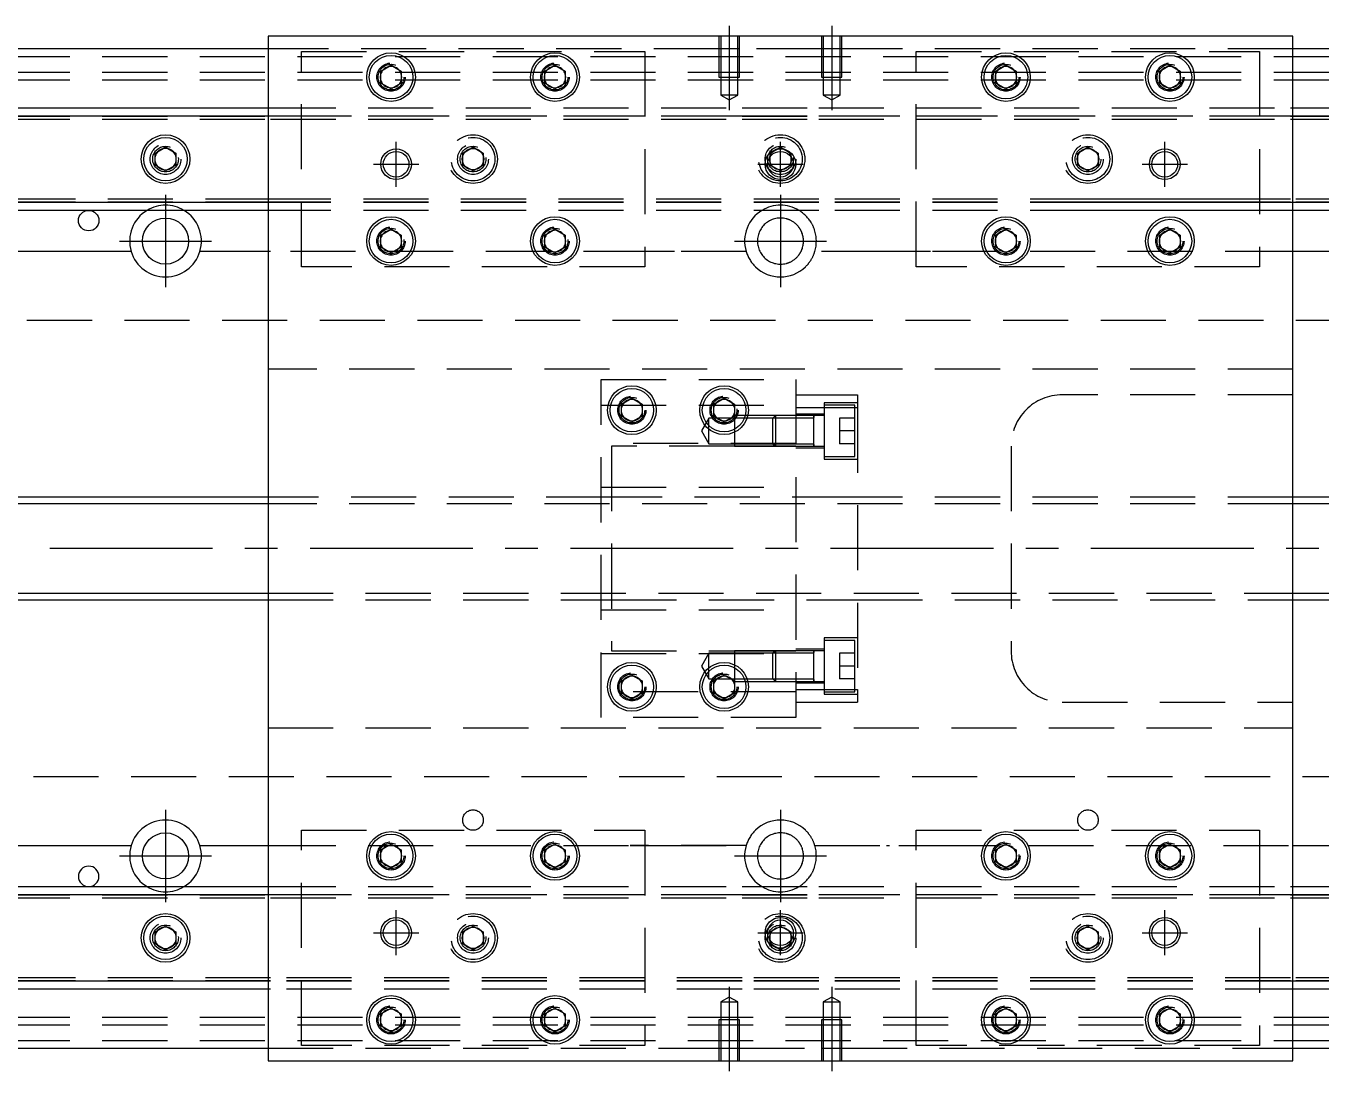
# Model space of a CAD drawing. Extents: x -20 to 992, y -268 to 102.
# Drawn here: x 232.7 to 485.5, y -102 to 102 of the extents above; entities that cross this region are included whole.
import ezdxf

# ---------------------------------------------------------------- set-up
doc = ezdxf.new("R2010")
doc.units = 0
doc.linetypes.add('CENTER', pattern=[50.8, 31.75, -6.35, 6.35, -6.35])
doc.linetypes.add('DASHED', pattern=[19.05, 12.7, -6.35])
doc.layers.get('0').update_dxf_attribs({"linetype": 'CONTINUOUS'})
doc.layers.add('CENTER', color=1, linetype='CENTER')

msp = doc.modelspace()

# ---------------------------------------------------------------- linework, layer by layer
at = {"color": 7, "linetype": 'CONTINUOUS'}
for p, q in [((480, 100), (280, 100)), ((280, 100), (280, -100)), ((480, -100), (480, 100)), ((280, 97.5), (0, 97.5)), ((760, 97.5), (480, 97.5)), ((302, 93.1547), (304, 94.309402)), ((304, 94.309402), (306, 93.1547)), ((334, 93.1547), (336, 94.309402)), ((336, 94.309402), (338, 93.1547)), ((422, 93.1547), (424, 94.309402)), ((424, 94.309402), (426, 93.1547)), ((454, 93.1547), (456, 94.309402)), ((456, 94.309402), (458, 93.1547)), ((302, 90.8453), (302, 93.1547)), ((306, 93.1547), (306, 90.8453)), ((334, 90.8453), (334, 93.1547)), ((338, 93.1547), (338, 90.8453)), ((422, 90.8453), (422, 93.1547)), ((426, 93.1547), (426, 90.8453)), ((454, 90.8453), (454, 93.1547)), ((458, 93.1547), (458, 90.8453)), ((304, 89.690598), (302, 90.8453)), ((306, 90.8453), (304, 89.690598)), ((336, 89.690598), (334, 90.8453)), ((338, 90.8453), (336, 89.690598)), ((424, 89.690598), (422, 90.8453)), ((426, 90.8453), (424, 89.690598)), ((456, 89.690598), (454, 90.8453)), ((458, 90.8453), (456, 89.690598)), ((0, 86), (280, 86)), ((480, 86), (760, 86)), ((0, 84.460392), (280, 84.460392)), ((480, 84.460392), (760, 84.460392)), ((258, 77.1547), (260, 78.309402)), ((258, 74.8453), (258, 77.1547)), ((260, 78.309402), (262, 77.1547)), ((262, 77.1547), (262, 74.8453)), ((260, 73.690598), (258, 74.8453)), ((262, 74.8453), (260, 73.690598)), ((280, 67.539608), (0, 67.539608)), ((280, 66), (0, 66)), ((760, 67.539608), (480, 67.539608)), ((760, 66), (480, 66)), ((302, 61.1547), (304, 62.309402)), ((302, 58.8453), (302, 61.1547)), ((304, 62.309402), (306, 61.1547)), ((306, 61.1547), (306, 58.8453)), ((334, 61.1547), (336, 62.309402)), ((334, 58.8453), (334, 61.1547)), ((336, 62.309402), (338, 61.1547)), ((338, 61.1547), (338, 58.8453)), ((422, 61.1547), (424, 62.309402)), ((422, 58.8453), (422, 61.1547)), ((424, 62.309402), (426, 61.1547)), ((426, 61.1547), (426, 58.8453)), ((454, 61.1547), (456, 62.309402)), ((454, 58.8453), (454, 61.1547)), ((456, 62.309402), (458, 61.1547)), ((458, 61.1547), (458, 58.8453)), ((304, 57.690598), (302, 58.8453)), ((306, 58.8453), (304, 57.690598)), ((336, 57.690598), (334, 58.8453)), ((338, 58.8453), (336, 57.690598)), ((424, 57.690598), (422, 58.8453)), ((426, 58.8453), (424, 57.690598)), ((456, 57.690598), (454, 58.8453)), ((458, 58.8453), (456, 57.690598)), ((253.291796, 58), (146.708204, 58)), ((280, 58), (266.708204, 58)), ((493.291796, 58), (480, 58)), ((349, 28.1547), (351, 29.309402)), ((349, 25.8453), (349, 28.1547)), ((351, 29.309402), (353, 28.1547)), ((353, 28.1547), (353, 25.8453)), ((367, 28.1547), (369, 29.309402)), ((367, 25.8453), (367, 28.1547)), ((369, 29.309402), (371, 28.1547)), ((371, 28.1547), (371, 25.8453)), ((351, 24.690598), (349, 25.8453)), ((353, 25.8453), (351, 24.690598)), ((369, 24.690598), (367, 25.8453)), ((371, 25.8453), (369, 24.690598)), ((386.5, 25.449674), (386.5, 25.949678)), ((386.5, 19.949668), (386.5, 20.449674)), ((280, 10), (28, 10)), ((703, 10), (480, 10)), ((28, -10), (280, -10)), ((480, -10), (703, -10)), ((349, -25.8453), (351, -24.690598)), ((351, -24.690598), (353, -25.8453)), ((367, -25.8453), (369, -24.690598)), ((369, -24.690598), (371, -25.8453)), ((349, -28.1547), (349, -25.8453)), ((353, -25.8453), (353, -28.1547)), ((367, -28.1547), (367, -25.8453)), ((371, -25.8453), (371, -28.1547)), ((386.5, -25.949678), (386.5, -25.94865)), ((351, -29.309402), (349, -28.1547)), ((353, -28.1547), (351, -29.309402)), ((369, -29.309402), (367, -28.1547)), ((371, -28.1547), (369, -29.309402)), ((146.708204, -58), (253.291796, -58)), ((266.708204, -58), (280, -58)), ((302, -58.8453), (304, -57.690598)), ((304, -57.690598), (306, -58.8453)), ((334, -58.8453), (336, -57.690598)), ((336, -57.690598), (338, -58.8453)), ((422, -58.8453), (424, -57.690598)), ((424, -57.690598), (426, -58.8453)), ((454, -58.8453), (456, -57.690598)), ((456, -57.690598), (458, -58.8453)), ((480, -58), (493.291796, -58)), ((302, -61.1547), (302, -58.8453)), ((306, -58.8453), (306, -61.1547)), ((334, -61.1547), (334, -58.8453)), ((338, -58.8453), (338, -61.1547)), ((422, -61.1547), (422, -58.8453)), ((426, -58.8453), (426, -61.1547)), ((454, -61.1547), (454, -58.8453)), ((458, -58.8453), (458, -61.1547)), ((304, -62.309402), (302, -61.1547)), ((306, -61.1547), (304, -62.309402)), ((336, -62.309402), (334, -61.1547)), ((338, -61.1547), (336, -62.309402)), ((424, -62.309402), (422, -61.1547)), ((426, -61.1547), (424, -62.309402)), ((456, -62.309402), (454, -61.1547)), ((458, -61.1547), (456, -62.309402)), ((0, -66), (280, -66)), ((0, -67.539608), (280, -67.539608)), ((480, -66), (760, -66)), ((480, -67.539608), (760, -67.539608)), ((258, -74.8453), (260, -73.690598)), ((258, -77.1547), (258, -74.8453)), ((260, -73.690598), (262, -74.8453)), ((262, -74.8453), (262, -77.1547)), ((260, -78.309402), (258, -77.1547)), ((262, -77.1547), (260, -78.309402)), ((280, -84.460392), (0, -84.460392)), ((760, -84.460392), (480, -84.460392)), ((280, -86), (0, -86)), ((760, -86), (480, -86)), ((302, -90.8453), (304, -89.690598)), ((302, -93.1547), (302, -90.8453)), ((304, -89.690598), (306, -90.8453)), ((306, -90.8453), (306, -93.1547)), ((334, -90.8453), (336, -89.690598)), ((334, -93.1547), (334, -90.8453)), ((336, -89.690598), (338, -90.8453)), ((338, -90.8453), (338, -93.1547)), ((422, -90.8453), (424, -89.690598)), ((422, -93.1547), (422, -90.8453)), ((424, -89.690598), (426, -90.8453)), ((426, -90.8453), (426, -93.1547)), ((454, -90.8453), (456, -89.690598)), ((454, -93.1547), (454, -90.8453)), ((456, -89.690598), (458, -90.8453)), ((458, -90.8453), (458, -93.1547)), ((304, -94.309402), (302, -93.1547)), ((306, -93.1547), (304, -94.309402)), ((336, -94.309402), (334, -93.1547)), ((338, -93.1547), (336, -94.309402)), ((424, -94.309402), (422, -93.1547)), ((426, -93.1547), (424, -94.309402)), ((456, -94.309402), (454, -93.1547)), ((458, -93.1547), (456, -94.309402)), ((0, -97.5), (280, -97.5)), ((480, -97.5), (760, -97.5)), ((280, -100), (480, -100))]:
    msp.add_line(p, q, dxfattribs=at)
at = {"color": 3, "linetype": 'DASHED'}
for p, q in [((368.000006, 100), (368.000006, 92)), ((368.35, 100), (368.35, 92)), ((371.65, 92), (371.65, 100)), ((371.999994, 92), (371.999994, 100)), ((388.000006, 100), (388.000006, 92)), ((388.35, 100), (388.35, 92)), ((391.65, 92), (391.65, 100)), ((391.999994, 92), (391.999994, 100)), ((368.000006, 97.5), (280, 97.5)), ((286.5, 55), (286.5, 97)), ((286.5, 97), (353.5, 97)), ((353.5, 97), (353.5, 55)), ((371.999994, 97.5), (368.000006, 97.5)), ((388.000006, 97.5), (371.999994, 97.5)), ((391.999994, 97.5), (388.000006, 97.5)), ((480, 97.5), (391.999994, 97.5)), ((406.5, 97), (473.5, 97)), ((406.5, 55), (406.5, 97)), ((473.5, 97), (473.5, 55)), ((0, 96), (760, 96)), ((0, 93), (760, 93)), ((0, 91.5), (760, 91.5)), ((368.000006, 92), (371.999994, 92)), ((368.35, 92), (368.35, 88.5)), ((371.65, 88.5), (371.65, 92)), ((388.000006, 92), (391.999994, 92)), ((388.35, 92), (388.35, 88.5)), ((391.65, 88.5), (391.65, 92)), ((421.5, 92), (421.518502, 92.303588)), ((453.5, 92), (453.512884, 92.253488)), ((371.65, 88.5), (368.35, 88.5)), ((368.35, 88.5), (370, 87.547372)), ((370, 87.547372), (371.65, 88.5)), ((391.65, 88.5), (388.35, 88.5)), ((388.35, 88.5), (390, 87.547372)), ((390, 87.547372), (391.65, 88.5)), ((280, 86), (280.5, 86)), ((280.5, 86), (372.5, 86)), ((372.5, 86), (387.5, 86)), ((387.5, 86), (479.5, 86)), ((479.5, 86), (480, 86)), ((0, 84.403994), (280.5, 84.403994)), ((0, 83.8), (280.5, 83.8)), ((280, 84.460392), (280.5, 84.460392)), ((280.5, 84.460392), (372.5, 84.460392)), ((372.5, 84.403994), (280.5, 84.403994)), ((280.5, 83.8), (372.5, 83.8)), ((372.5, 84.460392), (387.5, 84.460392)), ((372.5, 84.403994), (387.5, 84.403994)), ((372.5, 83.8), (387.5, 83.8)), ((387.5, 84.460392), (479.5, 84.460392)), ((479.5, 84.403994), (387.5, 84.403994)), ((387.5, 83.8), (479.5, 83.8)), ((479.5, 84.460392), (480, 84.460392)), ((479.5, 84.403994), (760, 84.403994)), ((479.5, 83.8), (760, 83.8)), ((262.483582, 76.286038), (262.5, 76)), ((318, 77.1547), (320, 78.309402)), ((318, 74.8453), (318, 77.1547)), ((320, 78.309402), (322, 77.1547)), ((322, 77.1547), (322, 74.8453)), ((322.483582, 76.286038), (322.5, 76)), ((378, 77.1547), (380, 78.309402)), ((378, 74.8453), (378, 77.1547)), ((380, 78.309402), (382, 77.1547)), ((382, 77.1547), (382, 74.8453)), ((382.483582, 76.286038), (382.5, 76)), ((437.5, 76), (437.534018, 76.411016)), ((438, 77.1547), (440, 78.309402)), ((438, 74.8453), (438, 77.1547)), ((440, 78.309402), (442, 77.1547)), ((442, 77.1547), (442, 74.8453)), ((320, 73.690598), (318, 74.8453)), ((322, 74.8453), (320, 73.690598)), ((380, 73.690598), (378, 74.8453)), ((382, 74.8453), (380, 73.690598)), ((440, 73.690598), (438, 74.8453)), ((442, 74.8453), (440, 73.690598)), ((280.5, 68.2), (0, 68.2)), ((280.5, 67.596006), (0, 67.596006)), ((280.5, 67.539608), (280, 67.539608)), ((280.5, 66), (280, 66)), ((287.5, 68.2), (280.5, 68.2)), ((287.5, 67.596006), (280.5, 67.596006)), ((287.5, 67.539608), (280.5, 67.539608)), ((287.5, 66), (280.5, 66)), ((387.5, 68.2), (287.5, 68.2)), ((387.5, 67.596006), (287.5, 67.596006)), ((387.5, 67.539608), (287.5, 67.539608)), ((387.5, 66), (287.5, 66)), ((479.5, 68.2), (387.5, 68.2)), ((479.5, 67.596006), (387.5, 67.596006)), ((479.5, 67.539608), (387.5, 67.539608)), ((479.5, 66), (387.5, 66)), ((472.5, 68.2), (432.5, 68.2)), ((472.5, 67.596006), (432.5, 67.596006)), ((472.5, 67.539608), (432.5, 67.539608)), ((472.5, 66), (432.5, 66)), ((760, 68.2), (479.5, 68.2)), ((760, 67.596006), (479.5, 67.596006)), ((480, 67.539608), (479.5, 67.539608)), ((480, 66), (479.5, 66)), ((306.483582, 60.286038), (306.5, 60)), ((338.483582, 60.286038), (338.5, 60)), ((421.5, 60), (421.518502, 60.303588)), ((453.5, 60), (453.512884, 60.253488)), ((280.5, 58), (280, 58)), ((373.291796, 58), (280.5, 58)), ((335.464102, 58), (335.359688, 58)), ((336.640312, 58), (336.535898, 58)), ((351.25, 58), (350.691578, 58)), ((353.112542, 58), (351.25, 58)), ((353.5, 58), (353.112542, 58)), ((354.359688, 58), (353.5, 58)), ((355.535898, 58), (354.464102, 58)), ((356.5, 58), (355.640312, 58)), ((356.887458, 58), (356.5, 58)), ((358.75, 58), (356.887458, 58)), ((359.308422, 58), (358.75, 58)), ((373.291796, 58), (359.308422, 58)), ((400.691578, 58), (386.708204, 58)), ((401.25, 58), (400.691578, 58)), ((403.112542, 58), (401.25, 58)), ((403.5, 58), (403.112542, 58)), ((404.359688, 58), (403.5, 58)), ((404.464102, 58), (404.359688, 58)), ((405.535898, 58), (404.464102, 58)), ((405.640312, 58), (405.535898, 58)), ((406.5, 58), (405.640312, 58)), ((406.887458, 58), (406.5, 58)), ((408.75, 58), (406.887458, 58)), ((409.308422, 58), (408.75, 58)), ((479.5, 58), (409.308422, 58)), ((480, 58), (479.5, 58)), ((353.5, 55), (286.5, 55)), ((473.5, 55), (406.5, 55)), ((760, 44.5), (5.640312, 44.5)), ((480, 35), (280, 35)), ((345, 33), (383, 33)), ((345, -33), (345, 33)), ((383, 33), (383, -33)), ((345, 28), (383, 28)), ((383, 30), (395, 30)), ((388.5, 28.449674), (388.5, 17.449674)), ((395, 28.449674), (388.5, 28.449674)), ((394.5, 27.949674), (388.5, 27.949674)), ((394.5, 17.949674), (394.5, 27.949674)), ((395, 30), (395, 27.495454)), ((480, 30), (435, 30)), ((348.5, 27), (348.518502, 27.303588)), ((366, 25.449674), (364.556624, 22.949674)), ((366, 20.449674), (366, 25.449674)), ((367.583494, 25.449674), (366, 25.449674)), ((367.59475, 25.439464), (367.583494, 25.449674)), ((370.416436, 25.449674), (367.583494, 25.449674)), ((370.416506, 25.449674), (370.32061, 25.367214)), ((371, 25.449674), (370.416436, 25.449674)), ((371.268656, 25.949668), (371, 25.949668)), ((371, 25.8453), (371, 25.5)), ((371, 25.5), (371, 25.112542)), ((378.49998, 25.449674), (371, 25.449674)), ((371.541516, 25.949668), (371.268656, 25.949668)), ((371.483582, 27.286038), (371.5, 27)), ((373.118168, 25.949668), (371.541516, 25.949668)), ((373.632418, 25.949668), (373.118168, 25.949668)), ((378.99998, 25.949668), (373.632418, 25.949668)), ((379, 25.949674), (378.5, 25.449674)), ((378.5, 20.449674), (378.5, 25.449674)), ((383, 25.449674), (378.5, 25.449674)), ((383, 25.949668), (378.999994, 25.949668)), ((379, 25.949674), (379, 19.949674)), ((383, 25.949674), (379, 25.949674)), ((383, 27.495454), (395, 27.495454)), ((388.5, 26.249674), (383, 26.249674)), ((386.505, 25.949674), (383.00002, 25.949674)), ((386.5, 25.449674), (383.00002, 25.449674)), ((388.5, 25.949674), (386.495, 25.949674)), ((386.5, 25.599876), (386.5, 25.949674)), ((386.5, 25.949674), (386.5, 25.599876)), ((386.5, 20.29947), (386.5, 25.599876)), ((391.5, 25.449674), (391.5, 22.949674)), ((394.5, 25.449674), (391.5, 25.449674)), ((395, 27.495454), (395, -27.495454)), ((364.556624, 22.949674), (366, 20.449674)), ((371, 25.112542), (371, 23.25)), ((371, 23.25), (371, 22.691578)), ((391.5, 22.949674), (391.5, 20.449674)), ((394.5, 22.949674), (391.5, 22.949674)), ((383, 20.5), (345, 20.5)), ((366, 20.449674), (371, 20.449674)), ((371, 22.691578), (371, 19.949678)), ((371, 20.449674), (378.49998, 20.449674)), ((378.5, 20.449674), (383, 20.449674)), ((378.5, 20.449674), (379, 19.949674)), ((383.00002, 20.449674), (386.5, 20.449674)), ((386.5, 19.949674), (386.5, 20.29947)), ((386.5, 20.29947), (386.5, 19.949674)), ((394.5, 20.449674), (391.5, 20.449674)), ((347, 20), (347, -20)), ((371, 20), (347, 20)), ((378.949674, 20), (371, 20)), ((371, 19.949678), (378.99998, 19.949678)), ((383, 20), (378.949674, 20)), ((378.999994, 19.949678), (383, 19.949678)), ((379, 19.949674), (383, 19.949674)), ((383, 19.649674), (388.5, 19.649674)), ((383.00002, 19.949674), (386.505, 19.949674)), ((386.495, 19.949674), (388.5, 19.949674)), ((388.5, 17.949674), (394.5, 17.949674)), ((425, 20), (425, -20)), ((388.5, 17.449674), (395, 17.449674)), ((345, 12), (383, 12)), ((347, 10), (280, 10)), ((480, 8.75), (280, 8.75)), ((395, 10), (347, 10)), ((480, 10), (395, 10)), ((280, -8.75), (480, -8.75)), ((280, -10), (347, -10)), ((347, -10), (395, -10)), ((395, -10), (480, -10)), ((345, -12), (383, -12)), ((388.5, -17.449674), (388.5, -28.449674)), ((395, -17.449674), (388.5, -17.449674)), ((347, -20), (371, -20)), ((371, -19.949678), (371, -22.691578)), ((378.99998, -19.949678), (371, -19.949678)), ((371, -20), (378.949674, -20)), ((379, -19.949674), (378.5, -20.449674)), ((378.949674, -20), (383, -20)), ((383, -19.949678), (378.999994, -19.949678)), ((379, -19.949674), (379, -25.949674)), ((383, -19.949674), (379, -19.949674)), ((388.5, -19.649674), (383, -19.649674)), ((386.505, -19.949674), (383.00002, -19.949674)), ((388.5, -19.949674), (386.495, -19.949674)), ((386.5, -20.29947), (386.5, -19.949674)), ((386.5, -19.949674), (386.5, -20.29947)), ((394.5, -17.949674), (388.5, -17.949674)), ((394.5, -27.949674), (394.5, -17.949674)), ((345, -20.5), (383, -20.5)), ((366, -20.449674), (364.556624, -22.949674)), ((366, -25.449674), (366, -20.449674)), ((371, -20.449674), (366, -20.449674)), ((378.49998, -20.449674), (371, -20.449674)), ((371, -22.691578), (371, -23.25)), ((378.5, -25.449674), (378.5, -20.449674)), ((383, -20.449674), (378.5, -20.449674)), ((386.5, -20.449674), (383.00002, -20.449674)), ((386.5, -25.599876), (386.5, -20.29947)), ((391.5, -20.449674), (391.5, -22.949674)), ((394.5, -20.449674), (391.5, -20.449674)), ((364.556624, -22.949674), (366, -25.449674)), ((371, -23.25), (371, -25.112542)), ((371, -25.112542), (371, -25.5)), ((394.5, -22.949674), (391.5, -22.949674)), ((391.5, -22.949674), (391.5, -25.449674)), ((348.5, -27), (348.518502, -26.696412)), ((366, -25.449674), (367.583654, -25.449674)), ((366.5, -27), (366.518502, -26.696412)), ((367.583654, -25.449674), (370.416258, -25.449674)), ((370.416258, -25.449674), (371, -25.449674)), ((371, -25.449674), (378.49998, -25.449674)), ((371, -25.5), (371, -25.8453)), ((371, -25.949668), (371.268656, -25.949668)), ((371.268656, -25.949668), (371.541516, -25.949668)), ((371.541516, -25.949668), (373.118168, -25.949668)), ((373.118168, -25.949668), (373.632418, -25.949668)), ((373.632418, -25.949668), (378.99998, -25.949668)), ((378.5, -25.449674), (383, -25.449674)), ((378.5, -25.449674), (379, -25.949674)), ((378.999994, -25.949668), (383, -25.949668)), ((379, -25.949674), (383, -25.949674)), ((383, -26.249674), (388.5, -26.249674)), ((383, -27.495454), (395, -27.495454)), ((383.00002, -25.449674), (386.5, -25.449674)), ((383.00002, -25.949674), (386.505, -25.949674)), ((386.495, -25.949674), (388.5, -25.949674)), ((386.5, -25.949674), (386.5, -25.599876)), ((386.5, -25.599876), (386.5, -25.949674)), ((394.5, -25.449674), (391.5, -25.449674)), ((395, -27.495454), (395, -30)), ((383, -28), (345, -28)), ((383, -30), (395, -30)), ((388.5, -27.949674), (394.5, -27.949674)), ((388.5, -28.449674), (395, -28.449674)), ((435, -30), (480, -30)), ((280, -35), (480, -35)), ((383, -33), (345, -33)), ((5.640312, -44.5), (760, -44.5)), ((286.5, -97), (286.5, -55)), ((286.5, -55), (353.5, -55)), ((353.5, -55), (353.5, -97)), ((406.5, -55), (473.5, -55)), ((406.5, -97), (406.5, -55)), ((473.5, -55), (473.5, -97)), ((280, -58), (280.5, -58)), ((280.5, -58), (373.291796, -58)), ((335.359688, -58), (335.464102, -58)), ((336.535898, -58), (336.640312, -58)), ((373.291796, -58), (350.691578, -58)), ((350.691578, -58), (351.25, -58)), ((351.25, -58), (353.112542, -58)), ((353.112542, -58), (353.5, -58)), ((353.5, -58), (354.359688, -58)), ((354.464102, -58), (355.535898, -58)), ((355.640312, -58), (356.5, -58)), ((356.5, -58), (356.887458, -58)), ((356.887458, -58), (358.75, -58)), ((358.75, -58), (359.308422, -58)), ((386.708204, -58), (403.112542, -58)), ((400.691578, -58), (401.25, -58)), ((403.112542, -58), (403.5, -58)), ((403.5, -58), (404.359688, -58)), ((404.359688, -58), (404.464102, -58)), ((404.464102, -58), (405.535898, -58)), ((405.535898, -58), (405.640312, -58)), ((405.640312, -58), (406.5, -58)), ((406.5, -58), (406.887458, -58)), ((406.887458, -58), (408.75, -58)), ((408.75, -58), (409.308422, -58)), ((409.308422, -58), (480, -58)), ((301.5, -60), (301.512884, -59.746512)), ((426.483582, -59.713962), (426.5, -60)), ((0, -67.596006), (280.5, -67.596006)), ((0, -68.2), (280.5, -68.2)), ((280, -66), (280.5, -66)), ((280, -67.539608), (280.5, -67.539608)), ((280.5, -66), (372.5, -66)), ((280.5, -67.539608), (372.5, -67.539608)), ((372.5, -67.596006), (280.5, -67.596006)), ((280.5, -68.2), (372.5, -68.2)), ((372.5, -66), (387.5, -66)), ((372.5, -67.539608), (387.5, -67.539608)), ((372.5, -67.596006), (387.5, -67.596006)), ((372.5, -68.2), (387.5, -68.2)), ((387.5, -66), (479.5, -66)), ((387.5, -67.539608), (479.5, -67.539608)), ((479.5, -67.596006), (387.5, -67.596006)), ((387.5, -68.2), (479.5, -68.2)), ((479.5, -66), (480, -66)), ((479.5, -67.539608), (480, -67.539608)), ((479.5, -67.596006), (760, -67.596006)), ((479.5, -68.2), (760, -68.2)), ((262.483582, -75.713962), (262.5, -76)), ((318, -74.8453), (320, -73.690598)), ((318, -77.1547), (318, -74.8453)), ((320, -73.690598), (322, -74.8453)), ((322, -74.8453), (322, -77.1547)), ((322.483582, -75.713962), (322.5, -76)), ((378, -74.8453), (380, -73.690598)), ((378, -77.1547), (378, -74.8453)), ((380, -73.690598), (382, -74.8453)), ((382, -74.8453), (382, -77.1547)), ((382.483582, -75.713962), (382.5, -76)), ((438, -74.8453), (440, -73.690598)), ((438, -77.1547), (438, -74.8453)), ((440, -73.690598), (442, -74.8453)), ((442, -74.8453), (442, -77.1547)), ((442.483582, -75.713962), (442.5, -76)), ((320, -78.309402), (318, -77.1547)), ((322, -77.1547), (320, -78.309402)), ((380, -78.309402), (378, -77.1547)), ((382, -77.1547), (380, -78.309402)), ((440, -78.309402), (438, -77.1547)), ((442, -77.1547), (440, -78.309402)), ((280.5, -83.8), (0, -83.8)), ((280.5, -84.403994), (0, -84.403994)), ((280.5, -84.460392), (280, -84.460392)), ((372.5, -83.8), (280.5, -83.8)), ((372.5, -84.403994), (280.5, -84.403994)), ((372.5, -84.460392), (280.5, -84.460392)), ((387.5, -83.8), (372.5, -83.8)), ((387.5, -84.403994), (372.5, -84.403994)), ((387.5, -84.460392), (372.5, -84.460392)), ((479.5, -83.8), (387.5, -83.8)), ((479.5, -84.403994), (387.5, -84.403994)), ((479.5, -84.460392), (387.5, -84.460392)), ((760, -83.8), (479.5, -83.8)), ((760, -84.403994), (479.5, -84.403994)), ((480, -84.460392), (479.5, -84.460392)), ((280.5, -86), (280, -86)), ((372.5, -86), (280.5, -86)), ((370, -87.547372), (368.35, -88.5)), ((371.65, -88.5), (370, -87.547372)), ((387.5, -86), (372.5, -86)), ((479.5, -86), (387.5, -86)), ((390, -87.547372), (388.35, -88.5)), ((391.65, -88.5), (390, -87.547372)), ((480, -86), (479.5, -86)), ((368.35, -88.5), (371.65, -88.5)), ((368.35, -88.5), (368.35, -92)), ((371.65, -92), (371.65, -88.5)), ((388.35, -88.5), (391.65, -88.5)), ((388.35, -88.5), (388.35, -92)), ((391.65, -92), (391.65, -88.5)), ((0, -91.5), (760, -91.5)), ((0, -93), (760, -93)), ((371.999994, -92), (368.000006, -92)), ((368.000006, -92), (368.000006, -100)), ((368.35, -92), (368.35, -100)), ((371.65, -100), (371.65, -92)), ((371.999994, -100), (371.999994, -92)), ((391.999994, -92), (388.000006, -92)), ((388.000006, -92), (388.000006, -100)), ((388.35, -92), (388.35, -100)), ((391.65, -100), (391.65, -92)), ((391.999994, -100), (391.999994, -92)), ((421.5, -92), (421.518502, -91.696412)), ((458.483582, -91.713962), (458.5, -92)), ((0, -96), (760, -96)), ((280, -97.5), (368.000006, -97.5)), ((353.5, -97), (286.5, -97)), ((368.000006, -97.5), (371.999994, -97.5)), ((371.999994, -97.5), (388.000006, -97.5)), ((388.000006, -97.5), (391.999994, -97.5)), ((391.999994, -97.5), (480, -97.5)), ((473.5, -97), (406.5, -97))]:
    msp.add_line(p, q, dxfattribs=at)
at = {"color": 3, "linetype": 'CONTINUOUS'}
for p, q in [((280, 8.75), (28, 8.75)), ((703, 8.75), (480, 8.75)), ((28, -8.75), (280, -8.75)), ((480, -8.75), (703, -8.75))]:
    msp.add_line(p, q, dxfattribs=at)
at = {"color": 7, "linetype": 'CONTINUOUS'}
for centre, radius in [((304, 92), 4.75), ((304, 92), 4.25), ((336, 92), 4.75), ((336, 92), 4.25), ((424, 92), 4.75), ((424, 92), 4.25), ((456, 92), 4.75), ((456, 92), 4.25), ((260, 76), 4.75), ((260, 76), 4.25), ((305, 75), 2.5), ((320, 76), 2.1), ((380, 75), 3), ((380, 75), 2.5), ((380, 76), 2.1), ((440, 76), 2.1), ((455, 75), 2.5), ((245, 64), 2), ((260, 60), 4.5), ((304, 60), 4.75), ((304, 60), 4.25), ((336, 60), 4.75), ((336, 60), 4.25), ((424, 60), 4.75), ((424, 60), 4.25), ((456, 60), 4.75), ((456, 60), 4.25), ((351, 27), 4.75), ((351, 27), 4.25), ((369, 27), 4.75), ((369, 27), 4.25), ((351, -27), 4.75), ((369, -27), 4.75), ((351, -27), 4.25), ((369, -27), 4.25), ((260, -60), 4.5), ((304, -60), 4.75), ((336, -60), 4.75), ((424, -60), 4.75), ((456, -60), 4.75), ((304, -60), 4.25), ((336, -60), 4.25), ((424, -60), 4.25), ((456, -60), 4.25), ((260, -76), 4.75), ((260, -76), 4.25), ((305, -75), 2.5), ((380, -75), 3), ((380, -75), 2.5), ((455, -75), 2.5), ((320, -76), 2.1), ((380, -76), 2.1), ((440, -76), 2.1), ((304, -92), 4.75), ((304, -92), 4.25), ((336, -92), 4.75), ((336, -92), 4.25), ((424, -92), 4.75), ((424, -92), 4.25), ((456, -92), 4.75), ((456, -92), 4.25)]:
    msp.add_circle(centre, radius, dxfattribs=at)
at = {"color": 3, "linetype": 'DASHED'}
for centre, radius in [((304, 92), 2.75), ((304, 92), 2.5), ((336, 92), 2.75), ((336, 92), 2.5), ((424, 92), 2.75), ((424, 92), 2.5), ((456, 92), 2.75), ((456, 92), 2.5), ((260, 76), 3), ((260, 76), 2.5), ((320, 76), 4.75), ((320, 76), 4.25), ((320, 76), 3), ((320, 76), 2.5), ((380, 76), 4.75), ((380, 76), 4.25), ((380, 76), 3), ((380, 76), 2.5), ((440, 76), 4.75), ((440, 76), 4.25), ((440, 76), 3), ((440, 76), 2.5), ((304, 60), 2.75), ((304, 60), 2.5), ((336, 60), 2.75), ((336, 60), 2.5), ((424, 60), 2.75), ((424, 60), 2.5), ((456, 60), 2.75), ((456, 60), 2.5), ((351, 27), 2.75), ((351, 27), 2.5), ((369, 27), 2.75), ((369, 27), 2.5), ((351, -27), 2.75), ((351, -27), 2.5), ((369, -27), 2.75), ((369, -27), 2.5), ((320, -53), 2), ((440, -53), 2), ((304, -60), 2.75), ((304, -60), 2.5), ((336, -60), 2.75), ((336, -60), 2.5), ((424, -60), 2.75), ((424, -60), 2.5), ((456, -60), 2.75), ((456, -60), 2.5), ((260, -76), 3), ((320, -76), 4.75), ((320, -76), 4.25), ((320, -76), 3), ((380, -76), 4.75), ((380, -76), 4.25), ((380, -76), 3), ((440, -76), 4.75), ((440, -76), 4.25), ((440, -76), 3), ((260, -76), 2.5), ((320, -76), 2.5), ((380, -76), 2.5), ((440, -76), 2.5), ((304, -92), 2.75), ((304, -92), 2.5), ((336, -92), 2.75), ((336, -92), 2.5), ((424, -92), 2.75), ((424, -92), 2.5), ((456, -92), 2.75), ((456, -92), 2.5)]:
    msp.add_circle(centre, radius, dxfattribs=at)
at = {"color": 3, "linetype": 'CONTINUOUS'}
for centre in [(305, 75), (455, 75), (305, -75), (455, -75)]:
    msp.add_circle(centre, 3, dxfattribs=at)
at = {"color": 7, "linetype": 'CONTINUOUS'}
for centre, radius, start, end in [((304, 92), 2.1, 102.24721, 137.75279), ((304, 92), 2.1, 77.75279, 102.24721), ((304, 92), 2.1, 42.24721, 77.75279), ((336, 92), 2.1, 102.24721, 137.75279), ((336, 92), 2.1, 77.75279, 102.24721), ((336, 92), 2.1, 42.24721, 77.75279), ((424, 92), 2.1, 102.24721, 137.75279), ((424, 92), 2.1, 77.75279, 102.24721), ((424, 92), 2.1, 42.24721, 77.75279), ((456, 92), 2.1, 102.24721, 137.75279), ((456, 92), 2.1, 77.75279, 102.24721), ((456, 92), 2.1, 42.24721, 77.75279), ((304, 92), 2.1, 162.24721, 180), ((304, 92), 2.1, 180, 197.75279), ((304, 92), 2.1, 137.75279, 162.24721), ((304, 92), 2.1, 197.75279, 222.24721), ((304, 92), 2.1, 17.75279, 42.24721), ((304, 92), 2.1, 317.75279, 342.24721), ((304, 92), 2.1, 342.24721, 17.75279), ((336, 92), 2.1, 162.24721, 180), ((336, 92), 2.1, 180, 197.75279), ((336, 92), 2.1, 137.75279, 162.24721), ((336, 92), 2.1, 197.75279, 222.24721), ((336, 92), 2.1, 17.75279, 42.24721), ((336, 92), 2.1, 317.75279, 342.24721), ((336, 92), 2.1, 342.24721, 17.75279), ((424, 92), 2.1, 162.24721, 180), ((424, 92), 2.1, 180, 197.75279), ((424, 92), 2.1, 137.75279, 162.24721), ((424, 92), 2.1, 197.75279, 222.24721), ((424, 92), 2.1, 17.75279, 42.24721), ((424, 92), 2.1, 317.75279, 342.24721), ((424, 92), 2.1, 342.24721, 17.75279), ((456, 92), 2.1, 162.24721, 180), ((456, 92), 2.1, 180, 197.75279), ((456, 92), 2.1, 137.75279, 162.24721), ((456, 92), 2.1, 197.75279, 222.24721), ((456, 92), 2.1, 17.75279, 42.24721), ((456, 92), 2.1, 317.75279, 342.24721), ((456, 92), 2.1, 342.24721, 17.75279), ((304, 92), 2.1, 222.24721, 257.75279), ((304, 92), 2.1, 257.75279, 282.24721), ((304, 92), 2.1, 282.24721, 317.75279), ((336, 92), 2.1, 222.24721, 257.75279), ((336, 92), 2.1, 257.75279, 282.24721), ((336, 92), 2.1, 282.24721, 317.75279), ((424, 92), 2.1, 222.24721, 257.75279), ((424, 92), 2.1, 257.75279, 282.24721), ((424, 92), 2.1, 282.24721, 317.75279), ((456, 92), 2.1, 222.24721, 257.75279), ((456, 92), 2.1, 257.75279, 282.24721), ((456, 92), 2.1, 282.24721, 317.75279), ((260, 76), 2.1, 162.24721, 180), ((260, 76), 2.1, 180, 197.75279), ((260, 76), 2.1, 137.75279, 162.24721), ((260, 76), 2.1, 102.24721, 137.75279), ((260, 76), 2.1, 77.75279, 102.24721), ((260, 76), 2.1, 42.24721, 77.75279), ((260, 76), 2.1, 17.75279, 42.24721), ((260, 76), 2.1, 342.24721, 17.75279), ((260, 76), 2.1, 197.75279, 222.24721), ((260, 76), 2.1, 222.24721, 257.75279), ((260, 76), 2.1, 257.75279, 282.24721), ((260, 76), 2.1, 282.24721, 317.75279), ((260, 76), 2.1, 317.75279, 342.24721), ((260, 60), 7, 121.002719, 196.60155), ((260, 60), 7, 343.39845, 58.997281), ((304, 60), 2.1, 137.75279, 162.24721), ((304, 60), 2.1, 102.24721, 137.75279), ((304, 60), 2.1, 77.75279, 102.24721), ((304, 60), 2.1, 42.24721, 77.75279), ((304, 60), 2.1, 17.75279, 42.24721), ((336, 60), 2.1, 137.75279, 162.24721), ((336, 60), 2.1, 102.24721, 137.75279), ((336, 60), 2.1, 77.75279, 102.24721), ((336, 60), 2.1, 42.24721, 77.75279), ((336, 60), 2.1, 17.75279, 42.24721), ((424, 60), 2.1, 137.75279, 162.24721), ((424, 60), 2.1, 102.24721, 137.75279), ((424, 60), 2.1, 77.75279, 102.24721), ((424, 60), 2.1, 42.24721, 77.75279), ((424, 60), 2.1, 17.75279, 42.24721), ((456, 60), 2.1, 137.75279, 162.24721), ((456, 60), 2.1, 102.24721, 137.75279), ((456, 60), 2.1, 77.75279, 102.24721), ((456, 60), 2.1, 42.24721, 77.75279), ((456, 60), 2.1, 17.75279, 42.24721), ((304, 60), 2.1, 162.24721, 180), ((304, 60), 2.1, 180, 197.75279), ((304, 60), 2.1, 197.75279, 222.24721), ((304, 60), 2.1, 222.24721, 257.75279), ((304, 60), 2.1, 282.24721, 317.75279), ((304, 60), 2.1, 317.75279, 342.24721), ((304, 60), 2.1, 342.24721, 17.75279), ((336, 60), 2.1, 162.24721, 180), ((336, 60), 2.1, 180, 197.75279), ((336, 60), 2.1, 197.75279, 222.24721), ((336, 60), 2.1, 222.24721, 257.75279), ((336, 60), 2.1, 282.24721, 317.75279), ((336, 60), 2.1, 317.75279, 342.24721), ((336, 60), 2.1, 342.24721, 17.75279), ((424, 60), 2.1, 162.24721, 180), ((424, 60), 2.1, 180, 197.75279), ((424, 60), 2.1, 197.75279, 222.24721), ((424, 60), 2.1, 222.24721, 257.75279), ((424, 60), 2.1, 282.24721, 317.75279), ((424, 60), 2.1, 317.75279, 342.24721), ((424, 60), 2.1, 342.24721, 17.75279), ((456, 60), 2.1, 162.24721, 180), ((456, 60), 2.1, 180, 197.75279), ((456, 60), 2.1, 197.75279, 222.24721), ((456, 60), 2.1, 222.24721, 257.75279), ((456, 60), 2.1, 282.24721, 317.75279), ((456, 60), 2.1, 317.75279, 342.24721), ((456, 60), 2.1, 342.24721, 17.75279), ((260, 60), 7, 196.60155, 343.39845), ((304, 60), 2.1, 257.75279, 282.24721), ((336, 60), 2.1, 257.75279, 282.24721), ((424, 60), 2.1, 257.75279, 282.24721), ((456, 60), 2.1, 257.75279, 282.24721), ((351, 27), 2.1, 137.75279, 162.24721), ((351, 27), 2.1, 102.24721, 137.75279), ((351, 27), 2.1, 77.75279, 102.24721), ((351, 27), 2.1, 42.24721, 77.75279), ((351, 27), 2.1, 17.75279, 42.24721), ((369, 27), 2.1, 137.75279, 162.24721), ((369, 27), 2.1, 102.24721, 137.75279), ((369, 27), 2.1, 77.75279, 102.24721), ((369, 27), 2.1, 42.24721, 77.75279), ((369, 27), 2.1, 17.75279, 42.24721), ((351, 27), 2.1, 162.24721, 180), ((351, 27), 2.1, 180, 197.75279), ((351, 27), 2.1, 197.75279, 222.24721), ((351, 27), 2.1, 222.24721, 257.75279), ((351, 27), 2.1, 282.24721, 317.75279), ((351, 27), 2.1, 317.75279, 342.24721), ((351, 27), 2.1, 342.24721, 17.75279), ((369, 27), 2.1, 162.24721, 180), ((369, 27), 2.1, 180, 197.75279), ((369, 27), 2.1, 197.75279, 222.24721), ((369, 27), 2.1, 222.24721, 257.75279), ((369, 27), 2.1, 282.24721, 317.75279), ((369, 27), 2.1, 317.75279, 342.24721), ((369, 27), 2.1, 342.24721, 17.75279), ((351, 27), 2.1, 257.75279, 282.24721), ((369, 27), 2.1, 257.75279, 282.24721), ((351, -27), 2.1, 102.24721, 137.75279), ((351, -27), 2.1, 77.75279, 102.24721), ((351, -27), 2.1, 42.24721, 77.75279), ((369, -27), 2.1, 102.24721, 137.75279), ((369, -27), 2.1, 77.75279, 102.24721), ((369, -27), 2.1, 42.24721, 77.75279), ((351, -27), 2.1, 162.24721, 180), ((351, -27), 2.1, 180, 197.75279), ((351, -27), 2.1, 137.75279, 162.24721), ((351, -27), 2.1, 197.75279, 222.24721), ((351, -27), 2.1, 17.75279, 42.24721), ((351, -27), 2.1, 317.75279, 342.24721), ((351, -27), 2.1, 342.24721, 17.75279), ((369, -27), 2.1, 162.24721, 180), ((369, -27), 2.1, 180, 197.75279), ((369, -27), 2.1, 137.75279, 162.24721), ((369, -27), 2.1, 197.75279, 222.24721), ((369, -27), 2.1, 17.75279, 42.24721), ((369, -27), 2.1, 317.75279, 342.24721), ((369, -27), 2.1, 342.24721, 17.75279), ((351, -27), 2.1, 222.24721, 257.75279), ((351, -27), 2.1, 257.75279, 282.24721), ((351, -27), 2.1, 282.24721, 317.75279), ((369, -27), 2.1, 222.24721, 257.75279), ((369, -27), 2.1, 257.75279, 282.24721), ((369, -27), 2.1, 282.24721, 317.75279), ((260, -60), 7, 16.60155, 163.39845), ((260, -60), 7, 163.39845, 238.997281), ((260, -60), 7, 301.002719, 16.60155), ((304, -60), 2.1, 102.24721, 137.75279), ((304, -60), 2.1, 77.75279, 102.24721), ((304, -60), 2.1, 42.24721, 77.75279), ((336, -60), 2.1, 102.24721, 137.75279), ((336, -60), 2.1, 77.75279, 102.24721), ((336, -60), 2.1, 42.24721, 77.75279), ((424, -60), 2.1, 102.24721, 137.75279), ((424, -60), 2.1, 77.75279, 102.24721), ((424, -60), 2.1, 42.24721, 77.75279), ((456, -60), 2.1, 102.24721, 137.75279), ((456, -60), 2.1, 77.75279, 102.24721), ((456, -60), 2.1, 42.24721, 77.75279), ((304, -60), 2.1, 162.24721, 180), ((304, -60), 2.1, 180, 197.75279), ((304, -60), 2.1, 137.75279, 162.24721), ((304, -60), 2.1, 197.75279, 222.24721), ((304, -60), 2.1, 17.75279, 42.24721), ((304, -60), 2.1, 317.75279, 342.24721), ((304, -60), 2.1, 342.24721, 17.75279), ((336, -60), 2.1, 162.24721, 180), ((336, -60), 2.1, 180, 197.75279), ((336, -60), 2.1, 137.75279, 162.24721), ((336, -60), 2.1, 197.75279, 222.24721), ((336, -60), 2.1, 17.75279, 42.24721), ((336, -60), 2.1, 317.75279, 342.24721), ((336, -60), 2.1, 342.24721, 17.75279), ((424, -60), 2.1, 162.24721, 180), ((424, -60), 2.1, 180, 197.75279), ((424, -60), 2.1, 137.75279, 162.24721), ((424, -60), 2.1, 197.75279, 222.24721), ((424, -60), 2.1, 17.75279, 42.24721), ((424, -60), 2.1, 317.75279, 342.24721), ((424, -60), 2.1, 342.24721, 17.75279), ((456, -60), 2.1, 162.24721, 180), ((456, -60), 2.1, 180, 197.75279), ((456, -60), 2.1, 137.75279, 162.24721), ((456, -60), 2.1, 197.75279, 222.24721), ((456, -60), 2.1, 17.75279, 42.24721), ((456, -60), 2.1, 317.75279, 342.24721), ((456, -60), 2.1, 342.24721, 17.75279), ((245, -64), 2, 90, 270), ((245, -64), 2, 270, 90), ((304, -60), 2.1, 222.24721, 257.75279), ((304, -60), 2.1, 257.75279, 282.24721), ((304, -60), 2.1, 282.24721, 317.75279), ((336, -60), 2.1, 222.24721, 257.75279), ((336, -60), 2.1, 257.75279, 282.24721), ((336, -60), 2.1, 282.24721, 317.75279), ((424, -60), 2.1, 222.24721, 257.75279), ((424, -60), 2.1, 257.75279, 282.24721), ((424, -60), 2.1, 282.24721, 317.75279), ((456, -60), 2.1, 222.24721, 257.75279), ((456, -60), 2.1, 257.75279, 282.24721), ((456, -60), 2.1, 282.24721, 317.75279), ((260, -76), 2.1, 162.24721, 180), ((260, -76), 2.1, 137.75279, 162.24721), ((260, -76), 2.1, 102.24721, 137.75279), ((260, -76), 2.1, 77.75279, 102.24721), ((260, -76), 2.1, 42.24721, 77.75279), ((260, -76), 2.1, 17.75279, 42.24721), ((260, -76), 2.1, 342.24721, 17.75279), ((260, -76), 2.1, 180, 197.75279), ((260, -76), 2.1, 197.75279, 222.24721), ((260, -76), 2.1, 222.24721, 257.75279), ((260, -76), 2.1, 257.75279, 282.24721), ((260, -76), 2.1, 282.24721, 317.75279), ((260, -76), 2.1, 317.75279, 342.24721), ((304, -92), 2.1, 137.75279, 162.24721), ((304, -92), 2.1, 102.24721, 137.75279), ((304, -92), 2.1, 77.75279, 102.24721), ((304, -92), 2.1, 42.24721, 77.75279), ((304, -92), 2.1, 17.75279, 42.24721), ((336, -92), 2.1, 137.75279, 162.24721), ((336, -92), 2.1, 102.24721, 137.75279), ((336, -92), 2.1, 77.75279, 102.24721), ((336, -92), 2.1, 42.24721, 77.75279), ((336, -92), 2.1, 17.75279, 42.24721), ((424, -92), 2.1, 137.75279, 162.24721), ((424, -92), 2.1, 102.24721, 137.75279), ((424, -92), 2.1, 77.75279, 102.24721), ((424, -92), 2.1, 42.24721, 77.75279), ((424, -92), 2.1, 17.75279, 42.24721), ((456, -92), 2.1, 137.75279, 162.24721), ((456, -92), 2.1, 102.24721, 137.75279), ((456, -92), 2.1, 77.75279, 102.24721), ((456, -92), 2.1, 42.24721, 77.75279), ((456, -92), 2.1, 17.75279, 42.24721), ((304, -92), 2.1, 162.24721, 180), ((304, -92), 2.1, 180, 197.75279), ((304, -92), 2.1, 197.75279, 222.24721), ((304, -92), 2.1, 222.24721, 257.75279), ((304, -92), 2.1, 282.24721, 317.75279), ((304, -92), 2.1, 317.75279, 342.24721), ((304, -92), 2.1, 342.24721, 17.75279), ((336, -92), 2.1, 162.24721, 180), ((336, -92), 2.1, 180, 197.75279), ((336, -92), 2.1, 197.75279, 222.24721), ((336, -92), 2.1, 222.24721, 257.75279), ((336, -92), 2.1, 282.24721, 317.75279), ((336, -92), 2.1, 317.75279, 342.24721), ((336, -92), 2.1, 342.24721, 17.75279), ((424, -92), 2.1, 162.24721, 180), ((424, -92), 2.1, 180, 197.75279), ((424, -92), 2.1, 197.75279, 222.24721), ((424, -92), 2.1, 222.24721, 257.75279), ((424, -92), 2.1, 282.24721, 317.75279), ((424, -92), 2.1, 317.75279, 342.24721), ((424, -92), 2.1, 342.24721, 17.75279), ((456, -92), 2.1, 162.24721, 180), ((456, -92), 2.1, 180, 197.75279), ((456, -92), 2.1, 197.75279, 222.24721), ((456, -92), 2.1, 222.24721, 257.75279), ((456, -92), 2.1, 282.24721, 317.75279), ((456, -92), 2.1, 317.75279, 342.24721), ((456, -92), 2.1, 342.24721, 17.75279), ((304, -92), 2.1, 257.75279, 282.24721), ((336, -92), 2.1, 257.75279, 282.24721), ((424, -92), 2.1, 257.75279, 282.24721), ((456, -92), 2.1, 257.75279, 282.24721)]:
    msp.add_arc(centre, radius, start, end, dxfattribs=at)
at = {"color": 3, "linetype": 'DASHED'}
for centre, radius, start, end in [((260, 60), 7, 58.997281, 121.002719), ((380, 60), 7, 121.002719, 196.60155), ((380, 60), 7, 58.997281, 121.002719), ((380, 60), 7, 32.461745, 58.997281), ((380, 60), 4.5, 75.659424, 180), ((380, 60), 4.5, 65.521494, 75.659424), ((380, 60), 4.5, 36.559306, 65.521494), ((380, 60), 7, 18.03032, 32.461745), ((380, 60), 4.5, 31.586338, 36.559306), ((380, 60), 4.5, 23.073918, 31.586338), ((380, 60), 4.5, 21.057559, 23.073918), ((380, 60), 4.5, 338.942441, 21.057559), ((380, 60), 7, 343.39845, 18.03032), ((380, 60), 4.5, 180, 284.340576), ((380, 60), 4.5, 328.413662, 336.926082), ((380, 60), 4.5, 336.926082, 338.942441), ((380, 60), 7, 196.60155, 225.584691), ((380, 60), 4.5, 284.340576, 294.478506), ((380, 60), 4.5, 294.478506, 323.440694), ((380, 60), 4.5, 323.440694, 328.413662), ((380, 60), 7, 314.415309, 327.538255), ((380, 60), 7, 327.538255, 341.96968), ((380, 60), 7, 341.96968, 343.39845), ((380, 60), 7, 225.584691, 314.415309), ((435, 20), 10, 90, 180), ((435, -20), 10, 180, 270), ((380, -60), 7, 45.584691, 134.415309), ((380, -60), 7, 134.415309, 163.39845), ((380, -60), 4.5, 75.659424, 180), ((380, -60), 7, 32.461745, 45.584691), ((380, -60), 7, 163.39845, 238.997281), ((380, -60), 4.5, 65.521494, 75.659424), ((380, -60), 4.5, 36.559306, 65.521494), ((380, -60), 4.5, 31.586338, 36.559306), ((380, -60), 4.5, 23.073918, 31.586338), ((380, -60), 7, 18.03032, 32.461745), ((380, -60), 7, 16.60155, 18.03032), ((380, -60), 7, 341.96968, 16.60155), ((301, -60), 4.5, 21.057559, 23.073918), ((380, -60), 4.5, 180, 284.340576), ((380, -60), 4.5, 338.942441, 21.057559), ((380, -60), 4.5, 294.478506, 323.440694), ((380, -60), 4.5, 323.440694, 328.413662), ((380, -60), 4.5, 328.413662, 336.926082), ((380, -60), 4.5, 336.926082, 338.942441), ((380, -60), 7, 327.538255, 341.96968), ((459, -60), 4.5, 201.057559, 203.073918), ((380, -60), 4.5, 284.340576, 294.478506), ((380, -60), 7, 301.002719, 327.538255), ((260, -60), 7, 238.997281, 301.002719), ((380, -60), 7, 238.997281, 301.002719)]:
    msp.add_arc(centre, radius, start, end, dxfattribs=at)
at = {"layer": 'CENTER', "color": 1, "linetype": 'CENTER'}
for p, q in [((370, 102), (370, 85.547372)), ((390, 102), (390, 85.547372)), ((305, 70.6), (305, 79.4)), ((380, 70.6), (380, 79.4)), ((455, 70.6), (455, 79.4)), ((300.6, 75), (309.4, 75)), ((375.6, 75), (384.4, 75)), ((450.6, 75), (459.4, 75)), ((260, 69), (260, 51)), ((380, 69), (380, 51)), ((251, 60), (269, 60)), ((371, 60), (389, 60)), ((827.945, 0), (-20, 0)), ((260, -51), (260, -69)), ((380, -51), (380, -69)), ((251, -60), (269, -60)), ((371, -60), (389, -60)), ((305, -79.4), (305, -70.6)), ((380, -79.4), (380, -70.6)), ((455, -79.4), (455, -70.6)), ((300.6, -75), (309.4, -75)), ((375.6, -75), (384.4, -75)), ((450.6, -75), (459.4, -75)), ((370, -85.547372), (370, -102)), ((390, -85.547372), (390, -102))]:
    msp.add_line(p, q, dxfattribs=at)

doc.saveas('drawing.dxf')
